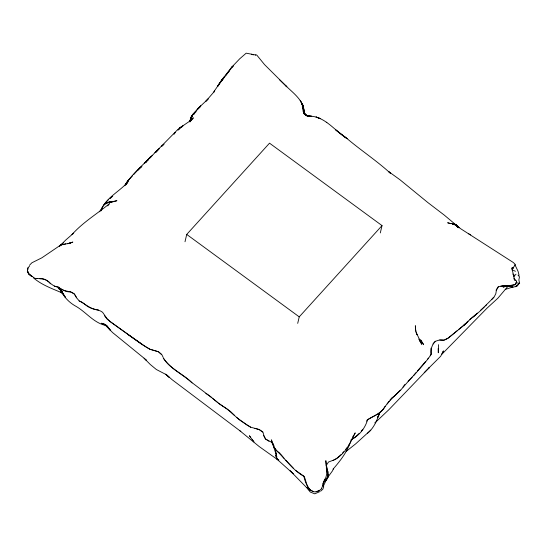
<?xml version="1.0" encoding="UTF-8"?>
<svg xmlns="http://www.w3.org/2000/svg" width="547" height="547" viewBox="0 0 547 547"><rect width="100%" height="100%" fill="white"/><g stroke="black" fill="none" stroke-linecap="round" stroke-linejoin="round"><path stroke-width="0.82" d="M438.544 344.658L438.304 352.76L438.181 348.48M430.981 348.152L430.954 354.429L430.174 355.673M190.041 121.899C190.041 115.13 196.407 110.733 200.537 106.193M190.055 121.666L190.165 120.347M190.472 121.017L190.657 119.369M27.89 269.575L28.075 267.989L29.682 265.774M27.815 267.757L27.35 271.387L28.8 274.341L31.788 276.618M190.226 121.318L190.39 120.025L190.014 121.516M322.573 486.119L322.798 484.731M322.908 486.051L323.359 483.213M190.199 121.284L190.588 119.184L192.045 116.75L190.588 119.184L190.199 121.537L190.479 118.337L192.462 114.856L195.573 112.374L197.665 108.764L208.147 98.959L205.898 101.229L213.002 93.004L222.014 79.807L217.385 86.46L221.385 80.573L231.354 67.568L239.709 58.802L246.184 53.175L255.661 54.987M323.017 483.336L324.836 479.001M185.002 241.753L186.725 234.424L269.521 143.164L382.025 225.596L380.309 232.926M297.705 323.373L299.23 316.863L382.025 225.596M214.041 92.217L214.431 90.576M351.099 439.952C347.906 451.029 340.596 460.471 333.144 469.052L333.595 468.464L332.46 470.905L326.655 478.864L327.947 477.073L327.872 471.521L327.947 477.073L326.627 479.24L327.728 477.326L327.981 474.297L327.728 477.326L325.691 480.266M511.725 269.035L512.245 267.483L512.081 268.864L514.495 279.654L515.267 280.433L514.173 279.394M190.404 121.113L191.429 118.35L189.802 121.803M512.197 270.3L513.223 267.531L512.348 269.001M101.106 210.807L102.597 207.197M100.86 210.499C105.783 197.829 119.239 191.826 127.854 182.055L126.357 184.175M124.709 185.761L126.562 182.527L129.14 179.491M321.383 488.717L322.279 486.768M323.024 483.91L324.836 479.992M323.393 486.112L326.771 478.857L325.821 480.198M513.948 276.816L514.624 275.373L512.758 274.04M366.627 421.169L367.256 419.864C373.601 415.768 381.17 413.614 385.129 406.366M378.435 415.617L379.686 413.224L377.683 417.347L379.037 414.414C376.63 421.429 373.416 428.438 367.543 433.258M125.201 185.002C131.889 173.994 142.452 165.857 151.006 156.312L144.244 163.574L176.954 130.377L180.237 127.56L182.944 125.899L179.956 127.813L191.211 120.128L193.364 117.837L190.247 121.455L191.696 119.355L190.944 120.572M125.906 184.824L127.28 182.178L126.145 184.332M99.581 211.798L104.498 203.922L108.306 199.833M190.712 118.658L192.66 115.246M348.227 446.188L349.376 444.198M498.461 286.751L496.409 290.122L495.808 293.725L494.044 297.158L479.623 311.51L470.078 319.448L464.212 325.123L448.02 338.285L444.143 340.227L439.685 340.07M496.074 290.225L498.214 286.744L502.672 285.835L507.042 285.821M352.453 437.272L353.916 434.92M518.043 275.12L519.472 276.844L518.864 279.996L519.65 283.373L518.679 283.914L517.38 285.965L513.216 287.182L509.667 286.464L512.99 286.99L505.223 289.431M190.657 117.906L193.07 114.138M354.353 434.236L355.229 432.868C350.196 443.644 344.309 455.33 332.932 460.533M173.987 134.282L175.245 132.36L174.254 133.714M221.569 81.12L223.436 78.46M217.706 86.508L219.053 84.477M219.949 83.117L232.4 66.755M103.903 205.248L106.35 202.178M146.09 162.466L148.374 159.177L152.49 155.334M147.731 160.538L148.647 159.218M403.002 387.105L404.773 384.555M512.32 269.172L515.349 264.509L513.312 262.505L460.697 228.742L455.767 224.892L451.938 223.682L455.548 224.639L458.94 227.86M107.759 205.925L109.373 203.723C96.935 213.986 82.802 222.369 71.985 234.601L73.647 233.159L65.736 240.024L59.726 246.075M221.385 80.573L224.01 77.011M387.132 403.932L389.006 401.409M389.936 400.144L390.873 398.886M325.287 481.004L326.744 479.206L327.988 475.74L326.744 479.206L325.656 480.245M225.932 75.219L229.508 70.727M155.437 152.599L158.664 149.003M156.21 152.032L159.485 148.49M413.771 375.386L415.911 372.794M417.518 370.852L425.484 361.608M435.439 341.362C431.672 344.617 430.626 349.588 431.296 354.333C422.311 367.235 410.633 378.032 400.691 390.114C394.941 395.768 388.903 400.828 384.377 407.604C380.514 414.1 373.382 415.939 367.55 419.829C365.143 428.192 359.181 435.761 351.181 439.603M427.542 359.29L428.52 358.128M432.998 343.947L435.18 341.369L439.631 339.933M59.452 246.287L60.861 244.919L70.419 243.053L72.833 242.075L67.568 243.73L70.419 243.053L68.156 243.627M342.613 452.93L343.66 451.719M345.752 449.285L347.324 447.46M126.849 182.548L128.545 180.633M491.65 299.551L493.729 297.219M359.201 433.381L354.634 437.641L351.639 439.179M361.266 431.07L362.818 429.34M129.707 178.869L132.565 175.765M133.707 174.527L139.991 167.697L141.967 166.288M412.158 377.129L408.083 381.136M157.051 150.384L154.979 152.599L156.073 151.437M137.495 170.678L141.557 166.821M400.418 390.079L394.736 395.761L391.337 398.257M340.925 454.68L336.603 458.598L333.567 460.041M29.736 264.974L31.904 262.772L41.839 257.828L60.861 244.919M516.026 274.211L514.542 275.722L514.146 275.565M485.415 305.903L486.556 304.747M149.775 158.09L151.464 156.394M424.219 372.664L429.484 367.399L388.958 409.614L374.927 422.893L375.55 422.393M197.85 109.174L200.756 106.282M61.141 245.172L63.404 242.93M197.665 108.764L200.619 105.844M465.114 323.995L463.931 325.15L467.193 322.32L458.83 329.301M466.885 322.265L468.068 321.11M370.77 430.12L355.639 443.877L346.046 451.507M60.867 245.145L62.57 243.497M325.055 480.813L326.525 479.418M428.786 368.09L440.691 356.254L443.419 350.914L441.839 354.278L486.912 308.276L497.893 298.177L508.423 285.76L515.377 284.57L516.587 281.473M161.577 146.193L164.107 144.155M161.816 146.268L162.999 145.167M320.61 491.24L322.833 489.196L323.687 487.001L323.277 483.562C326.244 477.873 328.05 471.589 326.415 465.223L328.48 462.037L332.808 460.403M475.001 315.318L477.449 313.123M480.498 310.381L484.17 307.086M516.525 285.828L515.445 286.792L516.785 285.78M517.599 284.871L518.679 283.914M177.987 129.899L179.813 128.299M178.226 129.967L179.43 128.914M473.169 316.966L476.334 314.197L469.839 319.38M321.684 488.676C311.681 497.982 305.629 484.874 303.893 476.355C296.378 472.143 290.655 465.818 284.932 459.48C279.866 453.087 272.522 448.629 271.333 439.829L272.645 442.434M451.781 335.133L457.552 330.361M193.276 114.754L194.513 113.769M233.097 66.194L231.354 67.568L233.658 65.613M451.138 335.667L447.774 338.285L444.793 339.735M110.063 198.164L112.744 196.305M110.303 198.24L111.622 197.317M507.028 286.696L508.423 285.76L506.214 286.635L509.25 285.828L511.753 286.56L506.789 285.999L503.144 287.079L507.076 286.033L512.765 286.437L502.679 286.32L509.25 285.828M181.255 127.342L179.272 128.333L181.905 127M319.715 491.678L314.757 493.825L310.279 492.054L307.045 487.657L308.118 488.902M316.111 491.664L319.058 490.659M62.857 244.728L65.729 243.839M500.861 286.156L511.466 285.507L515.643 284.563L516.669 281.124L513.831 278.608M255.367 55.028L256.646 54.912L264.557 64.621L286.86 86.802L279.401 79.623M508.689 286.307L510.057 286.348M440.369 339.96L444.048 340.097M39.883 278.703C47.726 277.5 50.994 287.12 58.659 287.038C62.796 292.132 69.893 290.183 74.542 294.122M37.716 278.553L34.864 278.327L32.006 276.276L29.114 273.999L27.706 271.155M34.81 278.444C40.505 278.717 46.974 278.389 50.529 283.831M306.17 115.308L311.742 116.279L308.884 116.169C324.788 115.766 334.928 131.13 347.174 138.699C361.321 150.685 377.04 160.982 390.661 173.495L388.671 171.608L399.884 179.69L427.939 202.629L444.212 215.053L458.639 227.155M516.792 282.813L519.65 283.373M98.61 310.06C91.233 309.657 85.975 304.508 79.944 301.274M54.249 286.136C60.204 286.737 64.129 292.761 70.604 291.763L74.365 294.074L76.45 297.657L79.267 300.966M305.882 115.458L307.065 115.752M306.211 115.383L309.117 116.203L306.252 115.355L307.667 115.773M457.771 226.656L455.323 224.448L451.412 223.374L456.601 225.22L458.967 227.689L456.02 224.824L456.601 225.22L455.323 224.448L458.338 227.292M254.923 428.335L259.155 429.573L262.738 432.048M306.341 115.554L308.111 116.101L304.816 114.063L306.341 115.554L303.694 112.197L305.164 114.555L302.963 110.679L304.761 113.899M278.84 460.041L277.329 459.514L276.173 457.06L277.527 459.61L259.237 446.578L239.408 430.393M278.738 459.993L277.329 459.514L275.777 455.473L277.329 459.514L293.247 473.757L290.156 470.81L309.732 490.762M251.456 54.215L253.425 54.912M514.925 264.727L518.057 271.312L519.096 275.285M63.89 294.751L62.59 293.096C52.58 288.809 41.982 285.11 33.579 277.985M272.502 442.769L265.589 439.022L263.941 435.685L262.936 432.103L259.251 429.552L250.745 427.207L246.95 425.033L236.448 417.334M79.124 300.953C83.506 302.067 85.872 306.149 90.023 307.722C94.098 309.725 98.891 309.397 102.576 312.269L107.26 318.956L110.487 321.739L142.425 344.685M513.359 270.327L515.424 271.298M62.59 293.096L60.334 292.002L63.192 293.876L62.59 293.096L64.149 295.421M313.062 491.35C306.47 489.36 306.607 481.558 304.118 476.355L295.599 470.399M468.629 233.767L470.707 234.902M250.676 427.234L239.661 420.055L226.861 408.773L219.456 404.035L209.515 395.823L205.85 393.423M106.316 325.39L103.868 323.974L105.858 324.959L109.756 329.479L107.198 326.272M306.949 115.485L304.118 113.831L303.277 110.897L304.747 113.755M223.805 406.838L230.431 411.406L234.642 415.556M268.98 441.292L265.418 438.974L263.668 435.583M326.285 122.241L326.805 122.596M279.886 453.162L276.283 450.66L274.102 447.152L273.555 444.697M128.087 334.586L146.111 346.996L149.926 349.225L158.398 351.762L161.645 354.586M223.169 406.455L218.383 402.995M186.725 234.424L299.23 316.863M240.83 431.467L172.114 379.707L166.5 374.763L165.536 374.196L169.344 377.451L166.5 374.763L156.346 369.505L150.24 364.452L144.052 358.189L112.661 332.631L104.634 324.494L101.557 323.202L106.692 325.629L110.521 330.491L106.692 325.629C94.323 323.55 86.768 312.706 76.45 306.593C69.626 302.97 64.163 297.431 60.84 290.546C66.467 298.402 59.336 287.312 58.262 288.378L61.257 290.457L62.002 291.736L60.58 289.554L62.324 292.59M191.648 382.387C182.999 373.929 170.691 369.047 163.943 358.832M31.87 276.269L28.882 273.985L27.432 271.032M192.27 382.859L211.805 397.669M192.106 382.921C182.883 374.223 170.185 368.938 163.293 358.087M212.865 398.619L217.159 402.024M455.323 224.448L452.629 223.846L455.767 224.892L458.03 227.278M305.411 114.856L306.539 115.855M145.276 359.29L146.521 360.405L144.052 358.189M285.808 85.783C293.438 93.298 304.235 100.696 304.105 112.607L303.325 107.15L304.535 114.132M293.199 468.041L285.725 460.095M284.009 458.256L280.372 453.812M420.089 340.747L421.669 342.463L419.891 340.528L421.758 344.316L418.824 339.044M303.811 112.942L305.752 115.376M104.47 315.715L107.062 318.983L110.323 321.8L142.302 344.678L149.857 349.246L158.5 351.742L161.837 354.647L163.211 357.451M458.099 227.244L457.101 225.973L453.743 224.133L457.101 225.973L457.873 227.114M304.105 113.038L305.096 114.309M252.201 439.583L253.952 441.921L249.398 435.747L250.505 437.258M61.968 291.995L63.671 294.635M419.228 339.742L420.882 342.272L416.096 332.35L416.944 334.791L415.563 329.315L415.358 325.718L415.399 327.332M64.539 296.023L65.305 297.233L64.491 295.934M457.442 226.15L458.215 227.415M74.966 294.847L76.655 297.746M273.842 445.559L272.885 443.439L273.767 447.46L276.399 454.242L275.237 451.316L276.803 457.06L275.216 450.584M302.799 106.843L303.585 108.86L303.626 111.116M304.289 113.851L303.421 110.59L303.681 112.156M304.549 114.309L303.291 107.362L304.105 112.607M304.036 113.427L303.011 107.937L304.118 113.831L303.373 110.446L303.612 112.402M326.265 466.57L326.983 469.791L325.841 460.656L326.087 465.771M326.867 470.331L327.441 473.579L326.86 469.914M326.744 469.182L326.333 465.572L326.641 468.731M326.306 467.76L326.463 469.374M415.447 328.945L415.624 331.393M303.578 110.993L302.86 105.133L300.276 100.655L302.86 105.133L303.606 109.031L302.313 103.882L303.339 107.561L303.64 111.444M303.667 108.511L303.612 109.756L302.799 105.243L303.667 108.511M126.842 182.513L126.097 183.765L128.921 179.628L126.842 182.513M107.862 202.472L105.366 204.004L109.947 201.638L107.862 202.472M111.581 201.946L109.236 202.821L116.935 200.694L109.79 202.178L113.167 201.392L111.581 201.946M451.043 223.661L447.761 222.814L451.043 223.661M320.46 118.678L316.166 117.024L320.46 118.678M344.952 137.003L335.796 129.967L347.174 138.699L344.952 137.003M423.624 344.665L420.609 339.906L423.624 344.665M302.464 105.427L302.006 104.176L303.51 108.812L301.739 103.157L303.045 107.041L302.464 105.427M302.874 108.279L302.279 106.59L303.462 110.138L302.874 108.279"/></g></svg>
